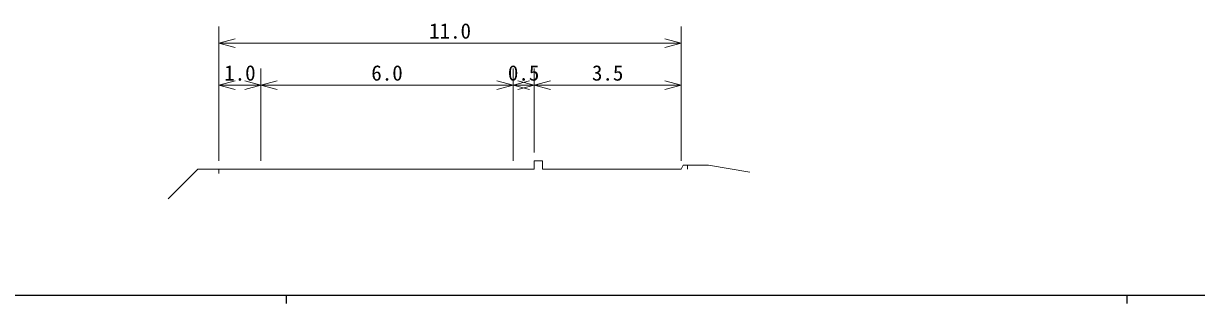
# Model space of a CAD drawing. Units: millimetres on the paper, enlarged 1000 times, with parts at other scales. Extents: x 0 to 700000, y -47500 to 447500.
# Drawn here: x 236750 to 376304, y 204000 to 237360 of the extents above; entities that cross this region are included whole.
import ezdxf
from ezdxf.enums import TextEntityAlignment as Align

# ---------------------------------------------------------------- set-up
doc = ezdxf.new("R2010")
doc.units = ezdxf.units.MM
doc.header["$LTSCALE"] = 1000
doc.layers.add('M-STR-HTXT', color=7, linetype='Continuous', lineweight=13)
doc.layers.add('M-TTL-BAND', color=7, linetype='Continuous', lineweight=25)
doc.styles.add('ＭＳ ゴシック', font='')
doc.styles.get('ＭＳ ゴシック').set_extended_font_data('MS Gothic')

msp = doc.modelspace()

# ---------------------------------------------------------------- linework, layer by layer
at = {"layer": 'M-STR-HTXT'}
for p, q in [((260000, 221000), (260000, 237000)), ((315000, 221000), (315000, 237000)), ((261932, 235518), (260000, 235000)), ((260000, 235000), (315000, 235000)), ((260000, 235000), (261932, 234482)), ((315000, 235000), (313068, 235518)), ((313068, 234482), (315000, 235000)), ((265000, 221000), (265000, 232000)), ((295000, 221000), (295000, 232000)), ((297500, 222000), (297500, 232000)), ((261932, 230518), (260000, 230000)), ((265000, 230000), (263068, 230518)), ((266932, 230518), (265000, 230000)), ((295000, 230000), (293068, 230518)), ((296932, 230518), (295000, 230000)), ((297500, 230000), (295568, 230518)), ((299432, 230518), (297500, 230000)), ((315000, 230000), (313068, 230518)), ((260000, 230000), (265000, 230000)), ((260000, 230000), (261932, 229482)), ((263068, 229482), (265000, 230000)), ((265000, 230000), (295000, 230000)), ((265000, 230000), (266932, 229482)), ((293068, 229482), (295000, 230000)), ((295000, 230000), (297500, 230000)), ((295000, 230000), (296932, 229482)), ((295568, 229482), (297500, 230000)), ((297500, 230000), (315000, 230000)), ((297500, 230000), (299432, 229482)), ((313068, 229482), (315000, 230000)), ((297500, 221000), (297500, 220000)), ((297500, 221000), (298500, 221000)), ((298500, 221000), (298500, 220000)), ((315250, 220500), (315000, 220000)), ((315250, 220500), (315750, 220500)), ((315750, 220500), (315750, 220000)), ((315750, 220500), (318250, 220500)), ((318250, 220500), (323174, 219632)), ((257500, 220000), (253964, 216464)), ((260000, 220000), (257500, 220000)), ((260000, 220000), (260000, 219500)), ((260000, 220000), (265000, 220000)), ((265000, 220000), (295000, 220000)), ((295000, 220000), (297500, 220000)), ((298500, 220000), (315000, 220000))]:
    msp.add_line(p, q, dxfattribs=at)
at = {"layer": 'M-TTL-BAND'}
for p, q in [((40000, 205000), (579000, 205000)), ((268000, 205000), (268000, 204000)), ((368000, 205000), (368000, 204000))]:
    msp.add_line(p, q, dxfattribs=at)

# ---------------------------------------------------------------- texts
at = {"layer": 'M-STR-HTXT', "style": 'ＭＳ ゴシック'}
for s, p in [('11.0', (287500, 235000)), ('1.0', (262500, 230000)), ('6.0', (280000, 230000)), ('0.5', (296250, 230000)), ('3.5', (306250, 230000))]:
    msp.add_text(s, height=1833, dxfattribs=at).set_placement(p, align=Align.BOTTOM_CENTER)

doc.saveas('drawing.dxf')
